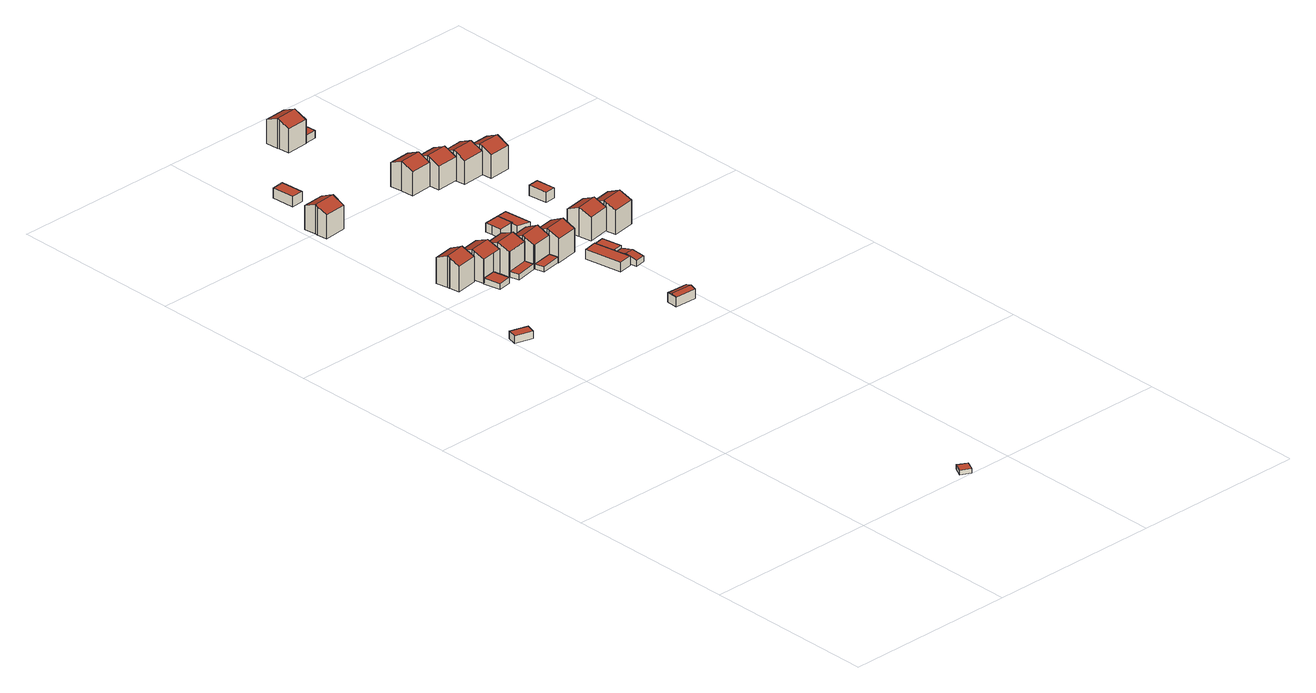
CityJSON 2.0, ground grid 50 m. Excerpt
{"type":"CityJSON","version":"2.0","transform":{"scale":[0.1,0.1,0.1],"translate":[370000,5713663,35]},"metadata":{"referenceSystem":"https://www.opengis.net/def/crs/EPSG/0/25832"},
"CityObjects":{
"building1":{"type":"Building","attributes":{"Geometrietyp2DReferenz":"3000","Gemeindeschluessel":"05513000","function":"31001_2512","roofType":"1000","measuredHeight":1.31},"geometry":[{"type":"Solid","lod":"2","boundaries":[[[[0,1,2,3]],[[4,5,1,0]],[[6,7,5,4]],[[3,2,7,6]],[[4,0,3,6]],[[1,5,7,2]]]],"semantics":{"surfaces":[{"type":"WallSurface"},{"type":"RoofSurface"},{"type":"GroundSurface"}],"values":[[0,0,0,0,1,2]]}}]},
"building2":{"type":"Building","attributes":{"Geometrietyp2DReferenz":"3000","Gemeindeschluessel":"05513000","function":"31001_2463","roofType":"1000","measuredHeight":2.14},"address":[{"country":"Germany","locality":"Gelsenkirchen","thoroughfareNumber":"85","thoroughfareName":"Im Eichkamp"}],"geometry":[{"type":"Solid","lod":"2","boundaries":[[[[8,9,10,11]],[[12,13,9,8]],[[14,15,13,12]],[[11,10,15,14]],[[12,8,11,14]],[[9,13,15,10]]]],"semantics":{"surfaces":[{"type":"WallSurface"},{"type":"RoofSurface"},{"type":"GroundSurface"}],"values":[[0,0,0,0,1,2]]}}]},
"building3":{"type":"Building","attributes":{"Geometrietyp2DReferenz":"3000","Gemeindeschluessel":"05513000","function":"31001_1010","roofType":"3100","measuredHeight":9.07,"storeysAboveGround":2},"address":[{"country":"Germany","locality":"Gelsenkirchen","thoroughfareNumber":"85","thoroughfareName":"Im Eichkamp"}],"geometry":[{"type":"Solid","lod":"2","boundaries":[[[[16,17,18,19]],[[20,21,17,16]],[[22,23,21,20]],[[24,25,23,22]],[[26,27,25,24]],[[28,29,27,26]],[[30,31,29,28]],[[32,33,31,30]],[[19,18,33,32]],[[28,26,24,22,30]],[[20,16,19,32,30,22]],[[17,21,23,25,27,29,31,33,18]]]],"semantics":{"surfaces":[{"type":"WallSurface"},{"type":"RoofSurface"},{"type":"GroundSurface"}],"values":[[0,0,0,0,0,0,0,0,0,1,1,2]]}}]},
"building4":{"type":"Building","attributes":{"Gemeindeschluessel":"05513000","Geometrietyp2DReferenz":"3000","function":"31001_1010"},"address":[{"country":"Germany","locality":"Gelsenkirchen","thoroughfareNumber":"87","thoroughfareName":"Im Eichkamp"}],"children":["building4-1","building4-2"]},
"building4-1":{"type":"BuildingPart","attributes":{"roofType":"3100","measuredHeight":8.61,"storeysAboveGround":2},"parents":["building4"],"geometry":[{"type":"MultiSurface","lod":"2","boundaries":[[[34,35,36,37]],[[38,39,35,34]],[[40,41,39,38]],[[42,43,41,40]],[[44,45,43,42]],[[46,47,45,44]],[[48,49,47,46]],[[50,51,49,48]],[[38,34,37,50,48,46,40]],[[44,42,40,46]],[[36,35,39,41,43,45,47,49,51]],[[50,37,52,53]],[[36,51,53,52]]],"semantics":{"surfaces":[{"type":"WallSurface"},{"type":"RoofSurface"},{"type":"GroundSurface"},{"type":"ClosureSurface"}],"values":[0,0,0,0,0,0,0,0,1,1,2,0,3]}}]},
"building4-2":{"type":"BuildingPart","attributes":{"roofType":"1000","measuredHeight":1.73,"storeysAboveGround":2},"address":[{"country":"Germany","locality":"Gelsenkirchen","thoroughfareNumber":"87","thoroughfareName":"Im Eichkamp"}],"parents":["building4"],"geometry":[{"type":"MultiSurface","lod":"2","boundaries":[[[54,55,56,53]],[[57,58,55,54]],[[52,59,58,57]],[[54,53,52,57]],[[56,55,58,59]],[[36,51,56,59]],[[52,53,51,36]]],"semantics":{"surfaces":[{"type":"WallSurface"},{"type":"RoofSurface"},{"type":"GroundSurface"},{"type":"ClosureSurface"}],"values":[0,0,0,1,2,0,3]}}]},
"building5":{"type":"Building","attributes":{"Geometrietyp2DReferenz":"3000","Gemeindeschluessel":"05513000","function":"31001_1010","roofType":"3100","measuredHeight":8.62,"storeysAboveGround":2},"address":[{"country":"Germany","locality":"Gelsenkirchen","thoroughfareNumber":"62","thoroughfareName":"Im Eichkamp"}],"geometry":[{"type":"Solid","lod":"2","boundaries":[[[[60,61,62,63]],[[64,65,61,60]],[[66,67,65,64]],[[68,69,67,66]],[[70,71,69,68]],[[72,73,71,70]],[[63,62,73,72]],[[66,64,60,68]],[[63,72,70,68,60]],[[61,65,67,69,71,73,62]]]],"semantics":{"surfaces":[{"type":"WallSurface"},{"type":"RoofSurface"},{"type":"GroundSurface"}],"values":[[0,0,0,0,0,0,0,1,1,2]]}}]},
"building6":{"type":"Building","attributes":{"Gemeindeschluessel":"05513000","Geometrietyp2DReferenz":"3000","function":"31001_1010"},"address":[{"country":"Germany","locality":"Gelsenkirchen","thoroughfareNumber":"89","thoroughfareName":"Im Eichkamp"}],"children":["building6-1","building6-2"]},
"building6-1":{"type":"BuildingPart","attributes":{"roofType":"3100","measuredHeight":8.67,"storeysAboveGround":2},"parents":["building6"],"geometry":[{"type":"MultiSurface","lod":"2","boundaries":[[[74,75,76,77]],[[78,79,75,74]],[[80,81,79,78]],[[82,83,81,80]],[[84,85,83,82]],[[86,87,85,84]],[[77,76,88,89]],[[77,89,86,84,74]],[[82,80,78,74,84]],[[75,79,81,83,85,87,88,76]],[[86,89,90,91]],[[88,87,91,90]]],"semantics":{"surfaces":[{"type":"WallSurface"},{"type":"RoofSurface"},{"type":"GroundSurface"},{"type":"ClosureSurface"}],"values":[0,0,0,0,0,0,0,1,1,2,0,3]}}]},
"building6-2":{"type":"BuildingPart","attributes":{"roofType":"1000","measuredHeight":1.68,"storeysAboveGround":2},"address":[{"country":"Germany","locality":"Gelsenkirchen","thoroughfareNumber":"89","thoroughfareName":"Im Eichkamp"}],"parents":["building6"],"geometry":[{"type":"Solid","lod":"2","boundaries":[[[[92,93,87,91]],[[94,95,93,92]],[[90,88,95,94]],[[92,91,90,94]],[[87,93,95,88]],[[90,91,87,88]]]],"semantics":{"surfaces":[{"type":"WallSurface"},{"type":"RoofSurface"},{"type":"GroundSurface"},{"type":"ClosureSurface"}],"values":[[0,0,0,1,2,3]]}}]},
"building7":{"type":"Building","attributes":{"Geometrietyp2DReferenz":"3000","Gemeindeschluessel":"05513000","function":"31001_2463","roofType":"1000","measuredHeight":2.82},"address":[{"country":"Germany","locality":"Gelsenkirchen","thoroughfareNumber":"54","thoroughfareName":"Im Eichkamp"}],"geometry":[{"type":"Solid","lod":"2","boundaries":[[[[96,97,98,99]],[[100,101,97,96]],[[102,103,101,100]],[[99,98,103,102]],[[100,96,99,102]],[[97,101,103,98]]]],"semantics":{"surfaces":[{"type":"WallSurface"},{"type":"RoofSurface"},{"type":"GroundSurface"}],"values":[[0,0,0,0,1,2]]}}]},
"building8":{"type":"Building","attributes":{"Gemeindeschluessel":"05513000","Geometrietyp2DReferenz":"3000","function":"31001_1010"},"address":[{"country":"Germany","locality":"Gelsenkirchen","thoroughfareNumber":"91","thoroughfareName":"Im Eichkamp"}],"children":["building8-1","building8-2"]},
"building8-1":{"type":"BuildingPart","attributes":{"roofType":"3100","measuredHeight":8.51,"storeysAboveGround":2},"parents":["building8"],"geometry":[{"type":"MultiSurface","lod":"2","boundaries":[[[104,105,106,107]],[[108,109,105,104]],[[110,111,109,108]],[[112,113,111,110]],[[114,115,113,112]],[[116,117,115,114]],[[118,119,117,116]],[[120,121,119,118]],[[122,123,121,120]],[[110,108,104,107,122,120,112]],[[118,116,114,112,120]],[[105,109,111,113,115,117,119,121,123,106]],[[122,107,124,125]],[[106,123,125,124]]],"semantics":{"surfaces":[{"type":"WallSurface"},{"type":"RoofSurface"},{"type":"GroundSurface"},{"type":"ClosureSurface"}],"values":[0,0,0,0,0,0,0,0,0,1,1,2,0,3]}}]},
"building8-2":{"type":"BuildingPart","attributes":{"roofType":"1000","measuredHeight":1.59,"storeysAboveGround":2},"address":[{"country":"Germany","locality":"Gelsenkirchen","thoroughfareNumber":"91","thoroughfareName":"Im Eichkamp"}],"parents":["building8"],"geometry":[{"type":"MultiSurface","lod":"2","boundaries":[[[126,127,128,125]],[[129,130,127,126]],[[124,131,130,129]],[[126,125,124,129]],[[128,127,130,131]],[[106,123,128,131]],[[124,125,123,106]]],"semantics":{"surfaces":[{"type":"WallSurface"},{"type":"RoofSurface"},{"type":"GroundSurface"},{"type":"ClosureSurface"}],"values":[0,0,0,1,2,0,3]}}]},
"building9":{"type":"Building","attributes":{"Geometrietyp2DReferenz":"3000","Gemeindeschluessel":"05513000","function":"31001_1310","roofType":"3100","measuredHeight":3.15,"storeysAboveGround":1},"address":[{"country":"Germany","locality":"Gelsenkirchen","thoroughfareNumber":"93","thoroughfareName":"Im Eichkamp"}],"geometry":[{"type":"Solid","lod":"2","boundaries":[[[[132,133,134,135]],[[136,137,133,132]],[[138,139,137,136]],[[135,134,139,138]],[[132,140,136]],[[138,141,135]],[[135,141,140,132]],[[136,140,141,138]],[[133,137,139,134]]]],"semantics":{"surfaces":[{"type":"WallSurface"},{"type":"RoofSurface"},{"type":"GroundSurface"}],"values":[[0,0,0,0,0,0,1,1,2]]}}]},
"building10":{"type":"Building","attributes":{"Geometrietyp2DReferenz":"3000","Gemeindeschluessel":"05513000","function":"31001_1010","roofType":"3100","measuredHeight":8.57,"storeysAboveGround":2},"address":[{"country":"Germany","locality":"Gelsenkirchen","thoroughfareNumber":"93","thoroughfareName":"Im Eichkamp"}],"geometry":[{"type":"Solid","lod":"2","boundaries":[[[[142,128,127,143]],[[144,145,128,142]],[[146,147,145,144]],[[148,149,147,146]],[[150,151,149,148]],[[152,153,151,150]],[[154,155,153,152]],[[143,127,155,154]],[[148,146,144,150]],[[142,143,154,152,150,144]],[[128,145,147,149,151,153,155,127]]]],"semantics":{"surfaces":[{"type":"WallSurface"},{"type":"RoofSurface"},{"type":"GroundSurface"}],"values":[[0,0,0,0,0,0,0,0,1,1,2]]}}]},
"building11":{"type":"Building","attributes":{"Geometrietyp2DReferenz":"3000","Gemeindeschluessel":"05513000","function":"31001_1310","roofType":"1000","measuredHeight":2.65,"storeysAboveGround":1},"address":[{"country":"Germany","locality":"Gelsenkirchen","thoroughfareNumber":"67","thoroughfareName":"Im Eichkamp"}],"geometry":[{"type":"Solid","lod":"2","boundaries":[[[[156,157,158,159]],[[160,161,157,156]],[[162,163,161,160]],[[164,165,163,162]],[[166,167,165,164]],[[159,158,167,166]],[[164,162,160,156,159,166]],[[157,161,163,165,167,158]]]],"semantics":{"surfaces":[{"type":"WallSurface"},{"type":"RoofSurface"},{"type":"GroundSurface"}],"values":[[0,0,0,0,0,0,1,2]]}}]},
"building12":{"type":"Building","attributes":{"Geometrietyp2DReferenz":"3000","Gemeindeschluessel":"05513000","function":"31001_2463","roofType":"1000","measuredHeight":2.71,"storeysAboveGround":1},"address":[{"country":"Germany","locality":"Gelsenkirchen","thoroughfareNumber":"93","thoroughfareName":"Im Eichkamp"}],"geometry":[{"type":"Solid","lod":"2","boundaries":[[[[168,169,170,171]],[[172,173,169,168]],[[174,175,173,172]],[[171,170,175,174]],[[172,168,171,174]],[[169,173,175,170]]]],"semantics":{"surfaces":[{"type":"WallSurface"},{"type":"RoofSurface"},{"type":"GroundSurface"}],"values":[[0,0,0,0,1,2]]}}]},
"building13":{"type":"Building","attributes":{"Geometrietyp2DReferenz":"3000","Gemeindeschluessel":"05513000","function":"31001_1310","roofType":"1000","measuredHeight":2.63,"storeysAboveGround":1},"address":[{"country":"Germany","locality":"Gelsenkirchen","thoroughfareNumber":"67","thoroughfareName":"Im Eichkamp"}],"geometry":[{"type":"Solid","lod":"2","boundaries":[[[[176,177,178,179]],[[180,181,177,176]],[[160,161,181,180]],[[156,157,161,160]],[[159,158,157,156]],[[179,178,158,159]],[[156,160,180,176,179,159]],[[177,181,161,157,158,178]]]],"semantics":{"surfaces":[{"type":"WallSurface"},{"type":"RoofSurface"},{"type":"GroundSurface"}],"values":[[0,0,0,0,0,0,1,2]]}}]},
"building14":{"type":"Building","attributes":{"Geometrietyp2DReferenz":"3000","Gemeindeschluessel":"05513000","function":"31001_1310","roofType":"3100","measuredHeight":2.56,"storeysAboveGround":1},"address":[{"country":"Germany","locality":"Gelsenkirchen","thoroughfareNumber":"95","thoroughfareName":"Im Eichkamp"}],"geometry":[{"type":"Solid","lod":"2","boundaries":[[[[182,183,184,185]],[[186,187,183,182]],[[188,189,187,186]],[[190,191,189,188]],[[192,193,191,190]],[[194,195,193,192]],[[185,184,195,194]],[[190,188,186,182,192]],[[185,194,192,182]],[[183,187,189,191,193,195,184]]]],"semantics":{"surfaces":[{"type":"WallSurface"},{"type":"RoofSurface"},{"type":"GroundSurface"}],"values":[[0,0,0,0,0,0,0,1,1,2]]}}]},
"building15":{"type":"Building","attributes":{"Geometrietyp2DReferenz":"3000","Gemeindeschluessel":"05513000","function":"31001_2463","roofType":"1000","measuredHeight":2.37,"storeysAboveGround":1},"address":[{"country":"Germany","locality":"Gelsenkirchen","thoroughfareNumber":"95","thoroughfareName":"Im Eichkamp"}],"geometry":[{"type":"Solid","lod":"2","boundaries":[[[[196,197,198,199]],[[200,201,197,196]],[[202,203,201,200]],[[204,205,203,202]],[[199,198,205,204]],[[202,200,196,199,204]],[[197,201,203,205,198]]]],"semantics":{"surfaces":[{"type":"WallSurface"},{"type":"RoofSurface"},{"type":"GroundSurface"}],"values":[[0,0,0,0,0,1,2]]}}]},
"building16":{"type":"Building","attributes":{"Geometrietyp2DReferenz":"3000","Gemeindeschluessel":"05513000","function":"31001_1010","roofType":"3100","measuredHeight":8.63,"storeysAboveGround":2},"address":[{"country":"Germany","locality":"Gelsenkirchen","thoroughfareNumber":"67","thoroughfareName":"Im Eichkamp"}],"geometry":[{"type":"Solid","lod":"2","boundaries":[[[[206,207,208,209]],[[210,211,207,206]],[[212,213,211,210]],[[214,215,213,212]],[[216,217,215,214]],[[218,219,217,216]],[[209,208,219,218]],[[214,212,210,206,216]],[[209,218,216,206]],[[207,211,213,215,217,219,208]]]],"semantics":{"surfaces":[{"type":"WallSurface"},{"type":"RoofSurface"},{"type":"GroundSurface"}],"values":[[0,0,0,0,0,0,0,1,1,2]]}}]},
"building17":{"type":"Building","attributes":{"Geometrietyp2DReferenz":"3000","Gemeindeschluessel":"05513000","function":"31001_1010","roofType":"3100","measuredHeight":8.46,"storeysAboveGround":2},"address":[{"country":"Germany","locality":"Gelsenkirchen","thoroughfareNumber":"95","thoroughfareName":"Im Eichkamp"}],"geometry":[{"type":"Solid","lod":"2","boundaries":[[[[220,221,222,223]],[[224,225,221,220]],[[226,227,225,224]],[[228,229,227,226]],[[230,231,229,228]],[[232,233,231,230]],[[223,222,233,232]],[[228,226,224,220,230]],[[223,232,230,220]],[[221,225,227,229,231,233,222]]]],"semantics":{"surfaces":[{"type":"WallSurface"},{"type":"RoofSurface"},{"type":"GroundSurface"}],"values":[[0,0,0,0,0,0,0,1,1,2]]}}]},
"building18":{"type":"Building","attributes":{"Geometrietyp2DReferenz":"3000","Gemeindeschluessel":"05513000","function":"31001_1010","roofType":"3100","measuredHeight":8.62,"storeysAboveGround":2},"address":[{"country":"Germany","locality":"Gelsenkirchen","thoroughfareNumber":"48","thoroughfareName":"Im Eichkamp"}],"geometry":[{"type":"Solid","lod":"2","boundaries":[[[[234,235,236,237]],[[238,239,235,234]],[[240,241,239,238]],[[242,243,241,240]],[[244,245,243,242]],[[246,247,245,244]],[[237,236,247,246]],[[242,240,238,244]],[[234,237,246,244,238]],[[235,239,241,243,245,247,236]]]],"semantics":{"surfaces":[{"type":"WallSurface"},{"type":"RoofSurface"},{"type":"GroundSurface"}],"values":[[0,0,0,0,0,0,0,1,1,2]]}}]},
"building19":{"type":"Building","attributes":{"Geometrietyp2DReferenz":"3000","Gemeindeschluessel":"05513000","function":"31001_1010","roofType":"3100","measuredHeight":8.55,"storeysAboveGround":2},"address":[{"country":"Germany","locality":"Gelsenkirchen","thoroughfareNumber":"69","thoroughfareName":"Im Eichkamp"}],"geometry":[{"type":"Solid","lod":"2","boundaries":[[[[248,249,250,251]],[[252,253,249,248]],[[254,255,253,252]],[[256,257,255,254]],[[258,259,257,256]],[[260,261,259,258]],[[262,263,261,260]],[[251,250,263,262]],[[258,256,254,252,260]],[[248,251,262,260,252]],[[249,253,255,257,259,261,263,250]]]],"semantics":{"surfaces":[{"type":"WallSurface"},{"type":"RoofSurface"},{"type":"GroundSurface"}],"values":[[0,0,0,0,0,0,0,0,1,1,2]]}}]},
"building20":{"type":"Building","attributes":{"Geometrietyp2DReferenz":"3000","Gemeindeschluessel":"05513000","function":"31001_1010","roofType":"1000","measuredHeight":2.16},"address":[{"country":"Germany","locality":"Gelsenkirchen","thoroughfareNumber":"48","thoroughfareName":"Im Eichkamp"}],"geometry":[{"type":"Solid","lod":"2","boundaries":[[[[264,265,266,267]],[[268,269,265,264]],[[270,271,269,268]],[[267,266,271,270]],[[268,264,267,270]],[[265,269,271,266]]]],"semantics":{"surfaces":[{"type":"WallSurface"},{"type":"RoofSurface"},{"type":"GroundSurface"}],"values":[[0,0,0,0,1,2]]}}]},
"building21":{"type":"Building","attributes":{"Geometrietyp2DReferenz":"3000","Gemeindeschluessel":"05513000","function":"31001_1010","roofType":"3100","measuredHeight":8.66,"storeysAboveGround":2},"address":[{"country":"Germany","locality":"Gelsenkirchen","thoroughfareNumber":"97","thoroughfareName":"Im Eichkamp"}],"geometry":[{"type":"Solid","lod":"2","boundaries":[[[[272,273,274,275]],[[276,277,273,272]],[[278,279,277,276]],[[280,281,279,278]],[[282,283,281,280]],[[284,285,283,282]],[[275,274,285,284]],[[280,278,276,282]],[[272,275,284,282,276]],[[273,277,279,281,283,285,274]]]],"semantics":{"surfaces":[{"type":"WallSurface"},{"type":"RoofSurface"},{"type":"GroundSurface"}],"values":[[0,0,0,0,0,0,0,1,1,2]]}}]},
"building22":{"type":"Building","attributes":{"Geometrietyp2DReferenz":"3000","Gemeindeschluessel":"05513000","function":"31001_1010","roofType":"3100","measuredHeight":8.61,"storeysAboveGround":2},"address":[{"country":"Germany","locality":"Gelsenkirchen","thoroughfareNumber":"71","thoroughfareName":"Im Eichkamp"}],"geometry":[{"type":"Solid","lod":"2","boundaries":[[[[286,287,288,289]],[[290,291,287,286]],[[292,293,291,290]],[[294,295,293,292]],[[296,297,295,294]],[[298,299,297,296]],[[300,301,299,298]],[[289,288,301,300]],[[294,292,290,286,296]],[[289,300,298,296,286]],[[287,291,293,295,297,299,301,288]]]],"semantics":{"surfaces":[{"type":"WallSurface"},{"type":"RoofSurface"},{"type":"GroundSurface"}],"values":[[0,0,0,0,0,0,0,0,1,1,2]]}}]},
"building23":{"type":"Building","attributes":{"Geometrietyp2DReferenz":"3000","Gemeindeschluessel":"05513000","function":"31001_2463","roofType":"1000","measuredHeight":3.03},"address":[{"country":"Germany","locality":"Gelsenkirchen","thoroughfareNumber":"73","thoroughfareName":"Im Eichkamp"}],"geometry":[{"type":"Solid","lod":"2","boundaries":[[[[302,303,304,305]],[[306,307,303,302]],[[308,309,307,306]],[[305,304,309,308]],[[306,302,305,308]],[[303,307,309,304]]]],"semantics":{"surfaces":[{"type":"WallSurface"},{"type":"RoofSurface"},{"type":"GroundSurface"}],"values":[[0,0,0,0,1,2]]}}]},
"building24":{"type":"Building","attributes":{"Geometrietyp2DReferenz":"3000","Gemeindeschluessel":"05513000","function":"31001_1010","roofType":"3100","measuredHeight":8.6,"storeysAboveGround":2},"address":[{"country":"Germany","locality":"Gelsenkirchen","thoroughfareNumber":"73","thoroughfareName":"Im Eichkamp"}],"geometry":[{"type":"Solid","lod":"2","boundaries":[[[[310,311,312,313]],[[314,315,311,310]],[[316,317,315,314]],[[318,319,317,316]],[[320,321,319,318]],[[322,323,321,320]],[[324,325,323,322]],[[313,312,325,324]],[[324,322,320,318,313]],[[316,314,310,313,318]],[[311,315,317,319,321,323,325,312]]]],"semantics":{"surfaces":[{"type":"WallSurface"},{"type":"RoofSurface"},{"type":"GroundSurface"}],"values":[[0,0,0,0,0,0,0,0,1,1,2]]}}]}
},
"vertices":[
[392,28,16],[392,28,3],[364,42,3],[364,42,16],[379,1,16],[379,1,3],[350,15,16],[350,15,3],
[60,1271,26],[60,1271,4],[8,1286,4],[8,1286,26],[52,1244,26],[52,1244,4],[1,1259,26],[1,1259,4],
[77,1570,90],[77,1570,3],[82,1542,3],[82,1542,77],[77,1571,91],[77,1571,3],[76,1578,94],[76,1578,3],[70,1613,77],[70,1613,3],[130,1623,77],[130,1623,3],[135,1594,91],[135,1594,3],[136,1588,94],[136,1588,3],[143,1552,77],[143,1552,3],
[148,1523,78],[148,1523,8],[149,1523,8],[149,1523,78],[143,1552,91],[143,1552,8],[142,1558,94],[142,1558,8],[135,1594,78],[135,1594,8],[200,1605,78],[200,1605,8],[206,1569,94],[206,1569,8],[213,1533,78],[213,1533,8],[188,1529,78],[188,1529,8],[149,1523,24],[188,1529,24],
[197,1481,24],[197,1481,7],[188,1529,7],[158,1474,24],[158,1474,7],[149,1523,7],
[13,1989,97],[13,1989,11],[13,1983,11],[13,1983,94],[10,2025,80],[10,2025,11],[74,2031,80],[74,2031,11],[78,1994,97],[78,1994,11],[81,1958,80],[81,1958,11],[16,1953,80],[16,1953,11],
[213,1540,94],[213,1540,7],[219,1504,7],[219,1504,79],[206,1575,79],[206,1575,7],[270,1587,79],[270,1587,7],[276,1557,91],[276,1557,7],[277,1551,94],[277,1551,7],[283,1516,79],[283,1516,7],[220,1504,7],[220,1504,79],[220,1504,23],[283,1516,23],
[288,1488,23],[288,1488,7],[226,1476,23],[226,1476,7],
[99,2127,42],[99,2127,13],[94,2193,13],[94,2193,42],[64,2125,42],[64,2125,13],[59,2190,42],[59,2190,13],
[289,1486,77],[289,1486,9],[291,1487,9],[291,1487,77],[288,1488,78],[288,1488,9],[283,1516,91],[283,1516,9],[282,1522,94],[282,1522,9],[276,1557,77],[276,1557,9],[338,1569,77],[338,1569,9],[343,1539,91],[343,1539,9],[345,1533,94],[345,1533,9],[351,1497,77],[351,1497,9],[291,1487,23],[351,1497,23],
[356,1471,23],[356,1471,8],[351,1497,8],[297,1459,23],[297,1459,8],[291,1487,8],
[485,1142,30],[485,1142,3],[422,1144,3],[422,1144,30],[484,1109,30],[484,1109,3],[421,1111,30],[421,1111,3],[485,1125,35],[421,1128,35],
[351,1497,91],[356,1471,78],[350,1504,94],[350,1504,8],[343,1539,77],[343,1539,8],[408,1550,77],[408,1550,8],[415,1514,94],[415,1514,8],[421,1479,77],[421,1479,8],[356,1468,77],[356,1468,8],
[378,1658,36],[378,1658,10],[374,1707,10],[374,1707,36],[374,1658,36],[374,1658,10],[333,1654,36],[333,1654,10],[331,1683,36],[331,1683,10],[329,1703,36],[329,1703,10],
[478,1337,33],[478,1337,6],[459,1446,6],[459,1446,33],[438,1330,33],[438,1330,6],[420,1438,33],[420,1438,6],
[412,1629,36],[412,1629,10],[404,1710,10],[404,1710,36],[375,1638,36],[375,1638,10],
[480,1356,31],[480,1356,6],[486,1322,6],[486,1322,23],[475,1389,23],[475,1389,6],[501,1393,23],[501,1393,6],[502,1394,23],[502,1394,6],[508,1360,31],[508,1360,6],[515,1327,23],[515,1327,6],
[501,1393,31],[501,1393,7],[491,1451,7],[491,1451,31],[475,1389,31],[475,1389,7],[472,1389,31],[472,1389,7],[462,1446,31],[462,1446,7],
[317,1994,97],[317,1994,11],[320,1958,11],[320,1958,80],[314,2030,80],[314,2030,11],[377,2035,80],[377,2035,11],[380,2005,94],[380,2005,11],[381,1999,97],[381,1999,11],[384,1962,80],[384,1962,11],
[483,1526,93],[483,1526,9],[489,1490,9],[489,1490,76],[476,1562,76],[476,1562,9],[540,1572,76],[540,1572,9],[545,1543,90],[545,1543,9],[546,1537,93],[546,1537,9],[553,1501,76],[553,1501,9],
[239,2354,97],[239,2354,14],[242,2324,14],[242,2324,83],[238,2360,100],[238,2360,14],[235,2397,83],[235,2397,14],[300,2402,83],[300,2402,14],[303,2365,100],[303,2365,14],[306,2328,83],[306,2328,14],
[384,1962,95],[384,1962,12],[386,1933,12],[386,1933,80],[383,1969,98],[383,1969,12],[380,2005,80],[380,2005,12],[444,2010,80],[444,2010,12],[447,1980,94],[447,1980,12],[447,1974,98],[447,1974,12],[451,1937,80],[451,1937,12],
[340,2331,37],[340,2331,15],[335,2405,15],[335,2405,37],[306,2328,37],[306,2328,15],[300,2402,37],[300,2402,15],
[553,1501,90],[553,1501,7],[558,1472,7],[558,1472,76],[552,1507,93],[552,1507,7],[545,1543,76],[545,1543,7],[609,1554,76],[609,1554,7],[616,1518,93],[616,1518,7],[623,1483,76],[623,1483,7],
[450,1944,97],[450,1944,11],[451,1937,11],[451,1937,94],[447,1980,80],[447,1980,11],[512,1986,80],[512,1986,11],[514,1956,94],[514,1956,11],[515,1949,97],[515,1949,11],[518,1913,80],[518,1913,11],[453,1908,80],[453,1908,11],
[568,1704,41],[568,1704,11],[562,1760,11],[562,1760,41],[538,1702,41],[538,1702,11],[532,1758,41],[532,1758,11],
[584,1887,80],[584,1887,12],[581,1923,12],[581,1923,98],[520,1883,80],[520,1883,12],[518,1913,95],[518,1913,12],[517,1920,98],[517,1920,12],[514,1956,80],[514,1956,12],[578,1959,80],[578,1959,12],[581,1929,95],[581,1929,12]
]}
